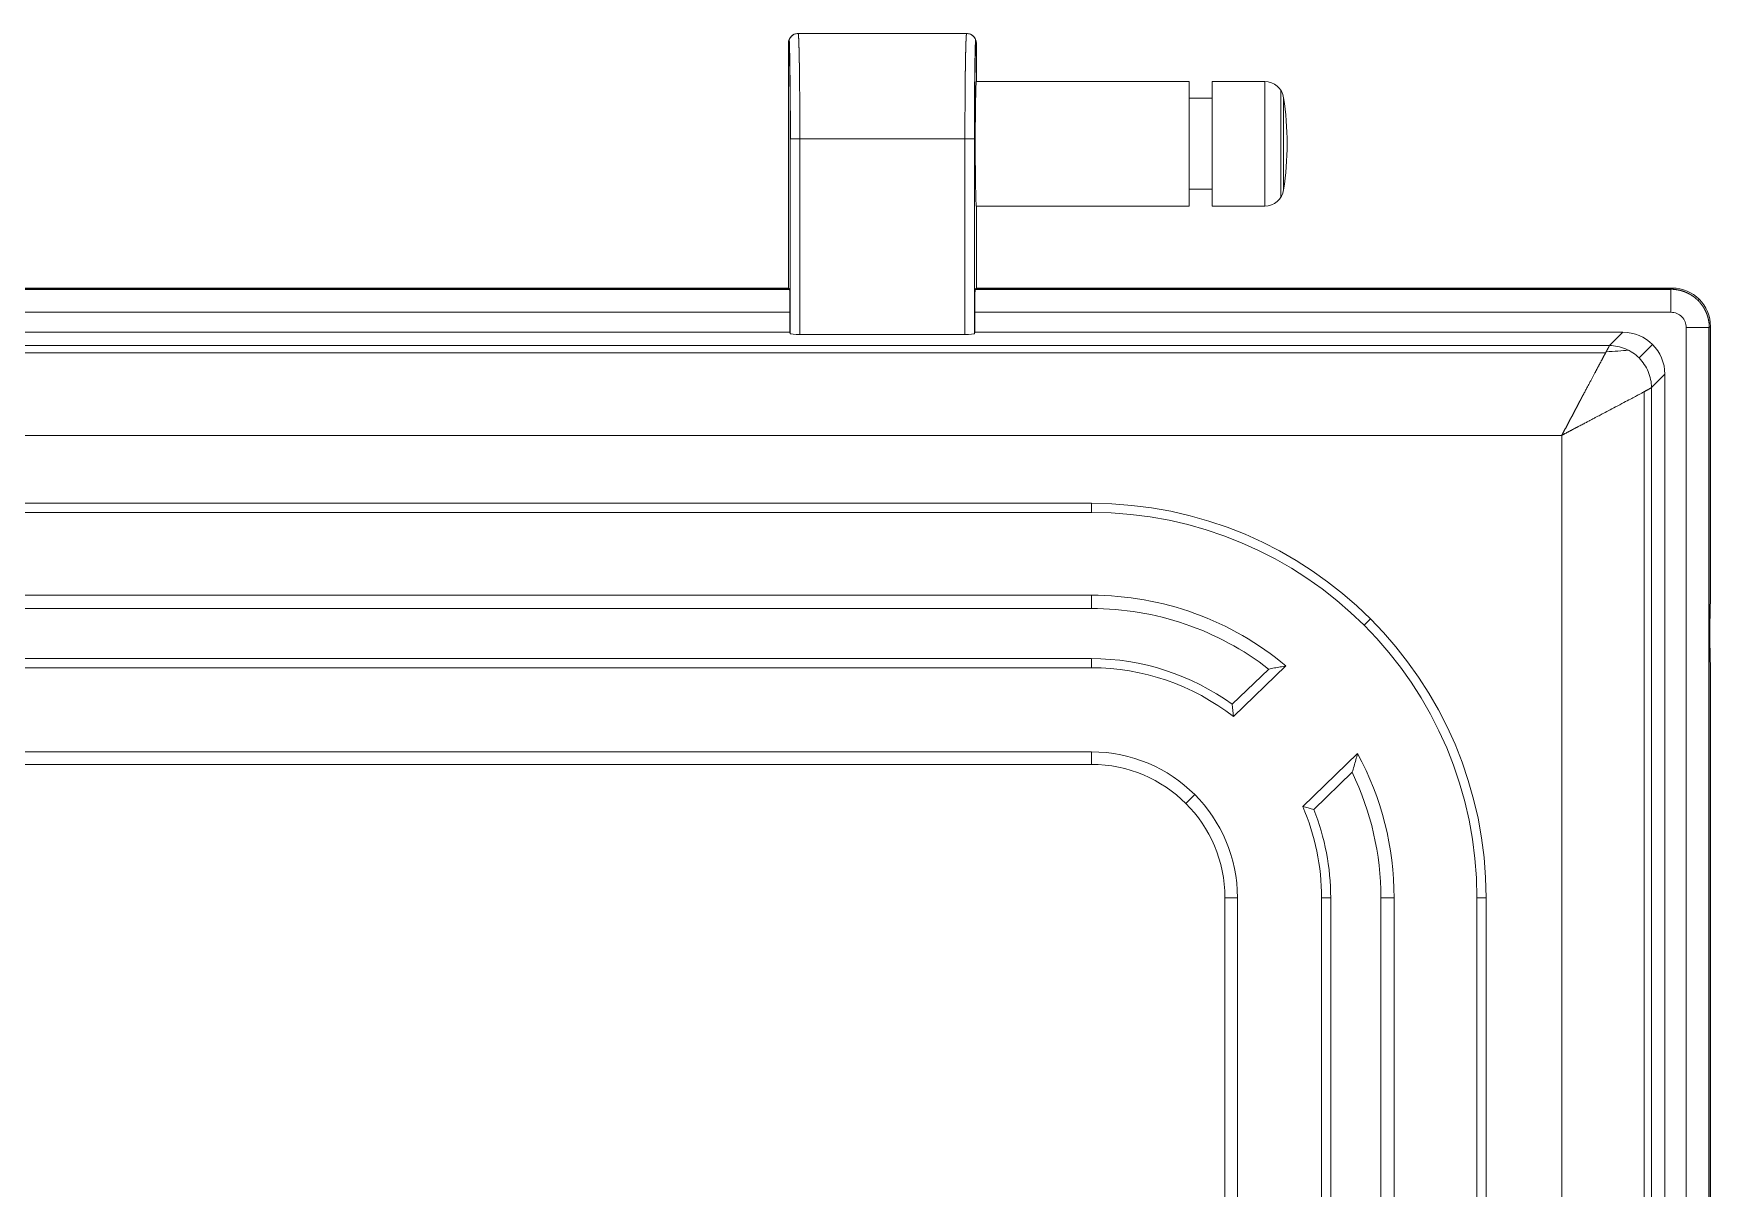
# Model space of a CAD drawing. Header units: millimetres. Extents: x 6520 to 6907, y -5009 to -4789.
# Drawn here: x 6603.3 to 6691.2, y -4849.4 to -4788.9 of the extents above; entities that cross this region are included whole.
import ezdxf

# ---------------------------------------------------------------- set-up
doc = ezdxf.new("R2010")
doc.units = ezdxf.units.MM
doc.layers.add('core', color=7, linetype='Continuous', lineweight=20)

msp = doc.modelspace()

# ---------------------------------------------------------------- linework, layer by layer
at = {"layer": 'core', "linetype": 'Continuous', "lineweight": 18}
for p, q in [((6643.392, -4788.859), (6643.401, -4788.859)), ((6643.401, -4788.859), (6652.227, -4788.859)), ((6652.227, -4788.859), (6652.236, -4788.859)), ((6642.889, -4789.362), (6642.889, -4799.914)), ((6652.738, -4791.372), (6652.738, -4789.362)), ((6663.894, -4791.372), (6652.738, -4791.372)), ((6663.894, -4797.904), (6663.894, -4791.372)), ((6667.846, -4791.372), (6665.1, -4791.372)), ((6665.1, -4791.372), (6665.1, -4797.904)), ((6665.1, -4792.251), (6663.894, -4792.251)), ((6642.986, -4804.592), (6642.986, -4794.386)), ((6652.642, -4794.386), (6652.642, -4804.592)), ((6665.1, -4797.025), (6663.894, -4797.025)), ((6663.894, -4797.904), (6652.738, -4797.904)), ((6652.738, -4799.914), (6652.738, -4797.904)), ((6667.846, -4797.904), (6665.1, -4797.904)), ((6642.889, -4802.203), (6642.889, -4799.914)), ((6652.738, -4799.914), (6652.738, -4802.203)), ((6642.889, -4802.203), (6558.067, -4802.203)), ((6642.889, -4802.203), (6642.95, -4802.264)), ((6652.738, -4802.203), (6652.678, -4802.264)), ((6689.195, -4802.203), (6652.738, -4802.203)), ((6642.971, -4804.516), (6642.971, -4803.47)), ((6652.657, -4804.516), (6652.657, -4803.47)), ((6557.986, -4804.516), (6642.971, -4804.516)), ((6642.986, -4804.592), (6642.971, -4804.516)), ((6643.489, -4804.635), (6652.139, -4804.635)), ((6652.657, -4804.516), (6652.642, -4804.592)), ((6652.657, -4804.516), (6686.614, -4804.516)), ((6691.205, -4818.685), (6691.205, -4804.213)), ((6688.816, -4970.547), (6688.816, -4806.719)), ((6658.768, -4813.484), (6552.238, -4813.484)), ((6552.238, -4813.96), (6658.768, -4813.96)), ((6658.768, -4818.301), (6552.238, -4818.301)), ((6552.238, -4818.996), (6658.768, -4818.996)), ((6658.768, -4821.625), (6552.238, -4821.625)), ((6552.238, -4822.101), (6658.768, -4822.101)), ((6668.055, -4822.171), (6666.139, -4824.02)), ((6666.206, -4824.667), (6668.96, -4822.008)), ((6691.205, -4852.855), (6691.205, -4821.901)), ((6658.768, -4826.511), (6552.238, -4826.511)), ((6672.713, -4826.604), (6669.84, -4829.378)), ((6552.238, -4827.167), (6658.768, -4827.167)), ((6670.419, -4829.531), (6672.434, -4827.585)), ((6665.763, -4834.162), (6665.763, -4943.104)), ((6666.419, -4834.162), (6666.419, -4943.104)), ((6670.83, -4834.162), (6670.83, -4943.104)), ((6671.306, -4834.162), (6671.306, -4943.104)), ((6673.935, -4834.162), (6673.935, -4943.104)), ((6674.63, -4834.162), (6674.63, -4943.104)), ((6678.97, -4943.104), (6678.97, -4834.162)), ((6679.446, -4834.162), (6679.446, -4943.104))]:
    msp.add_line(p, q, dxfattribs=at)
at = {"layer": 'core', "linetype": 'Continuous', "lineweight": 13}
for p, q in [((6643.397, -4788.859), (6643.401, -4788.859)), ((6652.227, -4788.859), (6643.401, -4788.859)), ((6652.227, -4788.859), (6652.231, -4788.859)), ((6642.898, -4789.362), (6642.889, -4789.362)), ((6652.738, -4789.362), (6652.73, -4789.362)), ((6667.846, -4791.397), (6667.846, -4791.372)), ((6667.846, -4797.904), (6667.846, -4791.397)), ((6668.687, -4797.448), (6668.687, -4791.827)), ((6668.839, -4792.227), (6668.839, -4792.246)), ((6668.839, -4792.246), (6668.839, -4797.048)), ((6652.139, -4794.387), (6643.489, -4794.387)), ((6643.489, -4794.387), (6643.489, -4804.635)), ((6652.139, -4804.635), (6652.139, -4794.387)), ((6652.633, -4794.387), (6652.633, -4804.599)), ((6642.954, -4802.285), (6558.003, -4802.285)), ((6558.007, -4802.264), (6642.95, -4802.264)), ((6689.134, -4802.285), (6652.674, -4802.285)), ((6652.678, -4802.264), (6689.134, -4802.264)), ((6689.195, -4802.203), (6689.134, -4802.264)), ((6690.616, -4802.792), (6690.555, -4802.853)), ((6642.971, -4803.47), (6557.986, -4803.47)), ((6689.134, -4803.47), (6652.657, -4803.47)), ((6686.614, -4804.516), (6685.914, -4805.216)), ((6689.938, -4972.992), (6689.938, -4804.274)), ((6691.123, -4972.992), (6691.123, -4804.274)), ((6691.144, -4804.274), (6691.205, -4804.213)), ((6691.144, -4804.274), (6691.144, -4972.992)), ((6525.093, -4805.216), (6685.914, -4805.216)), ((6525.295, -4805.593), (6685.712, -4805.593)), ((6687.465, -4805.867), (6688.172, -4805.16)), ((6688.116, -4807.419), (6688.816, -4806.719)), ((6688.116, -4807.419), (6688.116, -4969.847)), ((6687.739, -4807.629), (6687.739, -4969.645)), ((6683.411, -4809.922), (6527.596, -4809.922)), ((6683.411, -4967.344), (6683.411, -4809.922)), ((6658.768, -4813.96), (6658.768, -4813.484)), ((6658.768, -4818.996), (6658.768, -4818.301)), ((6673.39, -4819.541), (6673.053, -4819.877)), ((6658.768, -4822.101), (6658.768, -4821.625)), ((6658.768, -4827.167), (6658.768, -4826.511)), ((6663.715, -4829.216), (6664.179, -4828.752)), ((6666.419, -4834.162), (6665.763, -4834.162)), ((6671.306, -4834.162), (6670.83, -4834.162)), ((6674.63, -4834.162), (6673.935, -4834.162)), ((6679.446, -4834.162), (6678.97, -4834.162))]:
    msp.add_line(p, q, dxfattribs=at)
at = {"layer": 'core', "linetype": 'Continuous', "lineweight": 18}
for centre, radius, start, end in [((6667.846, -4792.377), 1.005, 8.54468, 90), ((6652.795, -4794.638), 16.224, 0, 8.54468), ((6652.795, -4794.638), 16.224, 351.45532, 0), ((6667.846, -4796.899), 1.005, 270, 351.45532), ((6658.768, -4834.162), 20.678, 0, 90), ((6658.768, -4834.162), 20.202, 0, 90), ((6658.768, -4834.162), 15.861, 50.01905, 90), ((6658.768, -4834.162), 15.166, 52.24489, 90), ((6658.768, -4834.162), 12.537, 53.99103, 90), ((6658.768, -4834.162), 12.061, 51.92771, 90), ((6658.768, -4834.162), 7.651, 360, 90), ((6658.768, -4834.162), 15.861, 0, 28.4563), ((6658.768, -4834.162), 6.995, 0, 90), ((6658.768, -4834.162), 15.166, 0, 25.70047), ((6658.768, -4834.162), 12.061, 0, 23.3671), ((6658.768, -4834.162), 12.537, 0, 21.67807)]:
    msp.add_arc(centre, radius, start, end, dxfattribs=at)
for centre, major_axis, ratio, start_param, end_param in [((6643.392, -4789.362), (-0.503, 0), 0.999848, 4.712389, 6.283185), ((6652.236, -4789.362), (0.503, 0), 0.999848, 0, 1.570796), ((6652.738, -4794.638), (0, -3.266), 0.017455, 3.141593, 6.283185), ((6642.95, -4803.47), (0, -1.206), 0.017455, 1.570796, 3.124139), ((6652.678, -4803.47), (0, -1.206), 0.017455, 3.159046, 4.712389), ((6689.195, -4804.213), (-1.422, -1.422), 0.999695, 2.356347, 3.926839), ((6689.134, -4804.274), (-0.48, 0.645), 1, 4.071788, 5.642666), ((6643.489, -4804.591), (-0.502, 0), 0.087489, 0.017453, 1.570796), ((6652.139, -4804.591), (-0.503, 0), 0.087489, 1.570796, 3.124139), ((6686.597, -4806.736), (-1.575, -1.575), 0.992433, 2.359992, 3.923193), ((6689.938, -4804.274), (1.206, 0), 0.000009, 4.712385, 6.265733), ((6691.205, -4820.293), (0, -1.608), 0.017455, 3.141593, 6.283185)]:
    msp.add_ellipse(centre, major_axis=major_axis, ratio=ratio, start_param=start_param, end_param=end_param, dxfattribs=at)
at = {"layer": 'core', "linetype": 'Continuous', "lineweight": 13}
for centre, major_axis, ratio, start_param, end_param in [((6642.898, -4794.387), (0, -5.528), 0.017455, 1.570799, 2.79705), ((6652.73, -4794.387), (0, -5.528), 0.017455, 3.486134, 4.712393), ((6689.134, -4803.47), (0, -1.206), 0.000012, 3.159047, 4.712389), ((6683.411, -4805.18), (-4.724, 0), 0.087489, 2.086605, 2.402926)]:
    msp.add_ellipse(centre, major_axis=major_axis, ratio=ratio, start_param=start_param, end_param=end_param, dxfattribs=at)
for points, knots in [([(6642.898, -4789.362), (6642.898, -4789.329), (6642.902, -4789.296), (6642.914, -4789.231), (6642.924, -4789.2), (6642.949, -4789.139), (6642.965, -4789.11), (6643.001, -4789.055), (6643.022, -4789.029), (6643.069, -4788.983), (6643.094, -4788.962), (6643.149, -4788.925), (6643.178, -4788.91), (6643.239, -4788.885), (6643.271, -4788.875), (6643.335, -4788.862), (6643.368, -4788.859), (6643.401, -4788.859)], [0, 0, 0, 0, 0.125, 0.125, 0.25, 0.25, 0.375, 0.375, 0.5, 0.5, 0.625, 0.625, 0.75, 0.75, 0.875, 0.875, 1, 1, 1, 1]), ([(6643.401, -4788.859), (6643.401, -4788.859), (6643.401, -4788.859), (6643.402, -4788.859), (6643.403, -4788.86), (6643.403, -4788.861), (6643.404, -4788.862), (6643.404, -4788.863), (6643.405, -4788.865), (6643.405, -4788.866), (6643.406, -4788.868), (6643.406, -4788.87), (6643.407, -4788.872), (6643.407, -4788.875), (6643.408, -4788.878), (6643.409, -4788.881), (6643.409, -4788.884), (6643.41, -4788.887), (6643.41, -4788.891), (6643.411, -4788.894), (6643.411, -4788.898), (6643.412, -4788.902), (6643.412, -4788.907), (6643.413, -4788.911), (6643.413, -4788.916), (6643.414, -4788.92), (6643.414, -4788.925), (6643.415, -4788.931), (6643.415, -4788.936), (6643.416, -4788.942), (6643.416, -4788.947), (6643.417, -4788.953), (6643.417, -4788.959), (6643.418, -4788.965), (6643.418, -4788.972), (6643.419, -4788.978), (6643.419, -4788.985), (6643.42, -4788.992), (6643.42, -4788.999), (6643.421, -4789.006), (6643.421, -4789.013), (6643.422, -4789.021), (6643.422, -4789.028), (6643.423, -4789.036), (6643.423, -4789.044), (6643.424, -4789.052), (6643.424, -4789.06), (6643.424, -4789.069), (6643.425, -4789.077), (6643.425, -4789.086), (6643.426, -4789.094), (6643.426, -4789.103), (6643.427, -4789.112), (6643.427, -4789.121), (6643.428, -4789.13), (6643.428, -4789.14), (6643.429, -4789.149), (6643.429, -4789.159), (6643.429, -4789.168), (6643.43, -4789.178), (6643.43, -4789.188), (6643.431, -4789.198), (6643.431, -4789.208), (6643.432, -4789.218), (6643.432, -4789.229), (6643.432, -4789.239), (6643.433, -4789.25), (6643.433, -4789.26), (6643.434, -4789.271), (6643.434, -4789.282), (6643.435, -4789.293), (6643.435, -4789.304), (6643.435, -4789.315), (6643.436, -4789.326), (6643.436, -4789.337), (6643.437, -4789.349), (6643.437, -4789.36), (6643.437, -4789.372), (6643.438, -4789.383), (6643.438, -4789.395), (6643.439, -4789.407), (6643.439, -4789.418), (6643.439, -4789.43), (6643.44, -4789.442), (6643.44, -4789.454), (6643.44, -4789.466), (6643.441, -4789.479), (6643.441, -4789.491), (6643.442, -4789.503), (6643.442, -4789.515), (6643.442, -4789.528), (6643.443, -4789.54), (6643.443, -4789.553), (6643.443, -4789.565), (6643.444, -4789.578), (6643.444, -4789.591), (6643.444, -4789.603), (6643.445, -4789.616), (6643.445, -4789.629), (6643.446, -4789.642), (6643.446, -4789.654), (6643.446, -4789.667), (6643.447, -4789.68), (6643.447, -4789.693), (6643.447, -4789.706), (6643.448, -4789.719), (6643.448, -4789.733), (6643.448, -4789.746), (6643.449, -4789.759), (6643.449, -4789.772), (6643.449, -4789.785), (6643.45, -4789.799), (6643.45, -4789.812), (6643.45, -4789.825), (6643.45, -4789.838), (6643.451, -4789.852), (6643.451, -4789.865), (6643.451, -4789.879), (6643.452, -4789.892), (6643.452, -4789.905), (6643.452, -4789.919), (6643.453, -4789.932), (6643.453, -4789.946), (6643.453, -4789.959), (6643.453, -4789.973), (6643.454, -4789.986), (6643.454, -4790), (6643.454, -4790.013), (6643.455, -4790.026), (6643.455, -4790.04), (6643.455, -4790.053), (6643.455, -4790.067), (6643.456, -4790.08), (6643.456, -4790.094), (6643.456, -4790.107), (6643.457, -4790.121), (6643.457, -4790.134), (6643.457, -4790.148), (6643.457, -4790.161), (6643.458, -4790.175), (6643.458, -4790.188), (6643.458, -4790.202), (6643.458, -4790.215), (6643.459, -4790.228), (6643.459, -4790.242), (6643.459, -4790.255), (6643.459, -4790.268), (6643.46, -4790.282), (6643.46, -4790.295), (6643.46, -4790.308), (6643.46, -4790.322), (6643.46, -4790.335), (6643.461, -4790.348), (6643.461, -4790.361), (6643.461, -4790.374), (6643.461, -4790.388), (6643.462, -4790.401), (6643.462, -4790.414), (6643.462, -4790.427), (6643.462, -4790.44), (6643.462, -4790.453), (6643.463, -4790.466), (6643.463, -4790.493), (6643.464, -4790.535), (6643.465, -4790.592), (6643.465, -4790.649), (6643.466, -4790.707), (6643.467, -4790.766), (6643.468, -4790.825), (6643.469, -4790.885), (6643.469, -4790.946), (6643.47, -4791.007), (6643.471, -4791.068), (6643.472, -4791.131), (6643.472, -4791.193), (6643.473, -4791.257), (6643.474, -4791.32), (6643.474, -4791.385), (6643.475, -4791.449), (6643.476, -4791.514), (6643.476, -4791.58), (6643.477, -4791.646), (6643.478, -4791.712), (6643.478, -4791.779), (6643.479, -4791.846), (6643.479, -4791.914), (6643.48, -4791.982), (6643.48, -4792.05), (6643.481, -4792.118), (6643.481, -4792.187), (6643.482, -4792.256), (6643.482, -4792.325), (6643.483, -4792.395), (6643.483, -4792.465), (6643.483, -4792.535), (6643.484, -4792.605), (6643.484, -4792.675), (6643.485, -4792.746), (6643.485, -4792.817), (6643.485, -4792.888), (6643.485, -4792.959), (6643.486, -4793.03), (6643.486, -4793.101), (6643.486, -4793.172), (6643.487, -4793.244), (6643.487, -4793.315), (6643.487, -4793.387), (6643.487, -4793.458), (6643.487, -4793.53), (6643.488, -4793.602), (6643.488, -4793.673), (6643.488, -4793.745), (6643.488, -4793.816), (6643.488, -4793.888), (6643.488, -4793.959), (6643.488, -4794.031), (6643.488, -4794.102), (6643.488, -4794.173), (6643.489, -4794.245), (6643.489, -4794.316), (6643.489, -4794.363), (6643.489, -4794.387)], [0, 0, 0, 0, 0.004104, 0.008195, 0.012274, 0.01634, 0.020394, 0.024435, 0.028464, 0.03248, 0.036484, 0.040476, 0.044455, 0.048422, 0.052376, 0.056317, 0.060246, 0.064163, 0.068067, 0.071959, 0.075839, 0.079705, 0.08356, 0.087402, 0.091231, 0.095048, 0.098853, 0.102645, 0.106424, 0.110191, 0.113946, 0.117688, 0.121418, 0.125135, 0.12884, 0.132533, 0.136212, 0.13988, 0.143535, 0.147177, 0.150807, 0.154425, 0.15803, 0.161623, 0.165203, 0.168771, 0.172326, 0.175869, 0.179399, 0.182917, 0.186422, 0.189915, 0.193396, 0.196864, 0.200319, 0.203762, 0.207193, 0.210611, 0.214017, 0.21741, 0.22079, 0.224159, 0.227515, 0.230858, 0.234189, 0.237507, 0.240813, 0.244107, 0.247388, 0.250656, 0.253912, 0.257156, 0.260387, 0.263606, 0.266812, 0.270006, 0.273187, 0.276356, 0.279512, 0.282656, 0.285788, 0.288907, 0.292013, 0.295107, 0.298189, 0.301258, 0.304315, 0.307359, 0.310391, 0.31341, 0.316417, 0.319411, 0.322393, 0.325362, 0.328319, 0.331264, 0.334196, 0.337115, 0.340023, 0.342917, 0.345799, 0.348669, 0.351526, 0.354371, 0.357203, 0.360023, 0.362831, 0.365625, 0.368408, 0.371178, 0.373935, 0.37668, 0.379413, 0.382133, 0.384841, 0.387536, 0.390219, 0.392889, 0.395547, 0.398192, 0.400825, 0.403446, 0.406053, 0.408649, 0.411232, 0.413803, 0.416361, 0.418906, 0.421439, 0.42396, 0.426468, 0.428964, 0.431447, 0.433918, 0.436377, 0.438823, 0.441256, 0.443677, 0.446086, 0.448482, 0.450865, 0.453236, 0.455595, 0.457941, 0.460275, 0.462596, 0.464905, 0.467201, 0.469485, 0.471757, 0.474016, 0.476262, 0.478496, 0.480718, 0.482927, 0.485123, 0.487308, 0.489479, 0.491638, 0.493785, 0.49592, 0.498041, 0.500151, 0.509222, 0.518278, 0.527318, 0.536342, 0.54535, 0.554342, 0.563318, 0.572278, 0.581223, 0.590151, 0.599063, 0.60796, 0.616841, 0.625705, 0.634554, 0.643387, 0.652204, 0.661005, 0.66979, 0.678559, 0.687313, 0.69605, 0.704771, 0.713477, 0.722167, 0.73084, 0.739498, 0.74814, 0.756766, 0.765376, 0.77397, 0.782549, 0.791111, 0.799657, 0.808188, 0.816703, 0.825201, 0.833684, 0.842151, 0.850602, 0.859037, 0.867456, 0.87586, 0.884247, 0.892618, 0.900974, 0.909314, 0.917637, 0.925945, 0.934237, 0.942513, 0.950773, 0.959017, 0.967246, 0.975458, 0.983655, 0.991835, 1, 1, 1, 1]), ([(6652.139, -4794.387), (6652.139, -4794.374), (6652.139, -4794.348), (6652.139, -4794.31), (6652.139, -4794.271), (6652.139, -4794.233), (6652.139, -4794.194), (6652.14, -4794.155), (6652.14, -4794.117), (6652.14, -4794.078), (6652.14, -4794.04), (6652.14, -4794.001), (6652.14, -4793.962), (6652.14, -4793.923), (6652.14, -4793.885), (6652.14, -4793.846), (6652.14, -4793.807), (6652.14, -4793.768), (6652.14, -4793.73), (6652.14, -4793.691), (6652.14, -4793.652), (6652.14, -4793.613), (6652.14, -4793.574), (6652.141, -4793.535), (6652.141, -4793.497), (6652.141, -4793.458), (6652.141, -4793.419), (6652.141, -4793.38), (6652.141, -4793.341), (6652.141, -4793.303), (6652.141, -4793.264), (6652.141, -4793.225), (6652.142, -4793.187), (6652.142, -4793.148), (6652.142, -4793.109), (6652.142, -4793.071), (6652.142, -4793.032), (6652.142, -4792.993), (6652.143, -4792.955), (6652.143, -4792.916), (6652.143, -4792.878), (6652.143, -4792.839), (6652.143, -4792.801), (6652.143, -4792.763), (6652.144, -4792.724), (6652.144, -4792.686), (6652.144, -4792.648), (6652.144, -4792.61), (6652.144, -4792.572), (6652.145, -4792.534), (6652.145, -4792.496), (6652.145, -4792.458), (6652.145, -4792.42), (6652.146, -4792.382), (6652.146, -4792.344), (6652.146, -4792.307), (6652.146, -4792.269), (6652.146, -4792.232), (6652.147, -4792.194), (6652.147, -4792.157), (6652.147, -4792.12), (6652.148, -4792.083), (6652.148, -4792.045), (6652.148, -4792.008), (6652.148, -4791.972), (6652.149, -4791.935), (6652.149, -4791.898), (6652.149, -4791.862), (6652.15, -4791.825), (6652.15, -4791.789), (6652.15, -4791.752), (6652.15, -4791.716), (6652.151, -4791.68), (6652.151, -4791.644), (6652.151, -4791.608), (6652.152, -4791.573), (6652.152, -4791.537), (6652.152, -4791.502), (6652.153, -4791.466), (6652.153, -4791.431), (6652.153, -4791.396), (6652.154, -4791.361), (6652.154, -4791.327), (6652.155, -4791.292), (6652.155, -4791.257), (6652.155, -4791.223), (6652.156, -4791.189), (6652.156, -4791.155), (6652.156, -4791.121), (6652.157, -4791.087), (6652.157, -4791.054), (6652.158, -4791.02), (6652.158, -4790.987), (6652.158, -4790.954), (6652.159, -4790.921), (6652.159, -4790.888), (6652.16, -4790.855), (6652.16, -4790.823), (6652.161, -4790.791), (6652.161, -4790.759), (6652.161, -4790.727), (6652.162, -4790.695), (6652.162, -4790.664), (6652.163, -4790.632), (6652.163, -4790.601), (6652.164, -4790.57), (6652.164, -4790.54), (6652.165, -4790.509), (6652.165, -4790.481), (6652.166, -4790.454), (6652.166, -4790.43), (6652.166, -4790.405), (6652.167, -4790.38), (6652.167, -4790.355), (6652.168, -4790.33), (6652.168, -4790.305), (6652.168, -4790.28), (6652.169, -4790.254), (6652.169, -4790.229), (6652.17, -4790.204), (6652.17, -4790.178), (6652.171, -4790.153), (6652.171, -4790.127), (6652.172, -4790.102), (6652.172, -4790.076), (6652.173, -4790.051), (6652.173, -4790.025), (6652.174, -4790), (6652.174, -4789.974), (6652.175, -4789.949), (6652.176, -4789.923), (6652.176, -4789.898), (6652.177, -4789.872), (6652.177, -4789.847), (6652.178, -4789.822), (6652.179, -4789.797), (6652.179, -4789.772), (6652.18, -4789.747), (6652.18, -4789.722), (6652.181, -4789.697), (6652.182, -4789.672), (6652.182, -4789.648), (6652.183, -4789.624), (6652.184, -4789.599), (6652.184, -4789.575), (6652.185, -4789.552), (6652.186, -4789.528), (6652.186, -4789.505), (6652.187, -4789.481), (6652.188, -4789.458), (6652.189, -4789.436), (6652.189, -4789.413), (6652.19, -4789.391), (6652.191, -4789.369), (6652.191, -4789.347), (6652.192, -4789.326), (6652.193, -4789.305), (6652.194, -4789.284), (6652.195, -4789.263), (6652.195, -4789.243), (6652.196, -4789.224), (6652.197, -4789.204), (6652.198, -4789.185), (6652.199, -4789.167), (6652.199, -4789.148), (6652.2, -4789.131), (6652.201, -4789.113), (6652.202, -4789.096), (6652.203, -4789.08), (6652.204, -4789.064), (6652.205, -4789.048), (6652.206, -4789.033), (6652.206, -4789.019), (6652.207, -4789.005), (6652.208, -4788.992), (6652.209, -4788.979), (6652.21, -4788.967), (6652.211, -4788.955), (6652.212, -4788.944), (6652.213, -4788.933), (6652.214, -4788.923), (6652.215, -4788.914), (6652.216, -4788.906), (6652.217, -4788.898), (6652.218, -4788.891), (6652.219, -4788.884), (6652.22, -4788.878), (6652.221, -4788.873), (6652.222, -4788.869), (6652.223, -4788.865), (6652.224, -4788.863), (6652.225, -4788.861), (6652.226, -4788.859), (6652.227, -4788.859), (6652.227, -4788.859)], [0, 0, 0, 0, 0.004424, 0.008852, 0.013285, 0.017723, 0.022165, 0.026612, 0.031064, 0.03552, 0.039981, 0.044447, 0.048918, 0.053393, 0.057872, 0.062357, 0.066846, 0.07134, 0.075838, 0.080341, 0.084849, 0.089362, 0.093879, 0.098401, 0.102927, 0.107459, 0.111994, 0.116535, 0.12108, 0.12563, 0.130185, 0.134744, 0.139308, 0.143876, 0.14845, 0.153028, 0.15761, 0.162198, 0.16679, 0.171386, 0.175988, 0.180594, 0.185204, 0.18982, 0.19444, 0.199064, 0.203694, 0.208328, 0.212967, 0.21761, 0.222258, 0.226911, 0.231568, 0.23623, 0.240897, 0.245569, 0.250245, 0.254926, 0.259611, 0.264301, 0.268996, 0.273696, 0.2784, 0.283109, 0.287822, 0.292541, 0.297264, 0.301991, 0.306724, 0.31146, 0.316202, 0.320948, 0.325699, 0.330455, 0.335215, 0.33998, 0.34475, 0.349525, 0.354304, 0.359087, 0.363876, 0.368669, 0.373467, 0.378269, 0.383076, 0.387888, 0.392704, 0.397526, 0.402351, 0.407182, 0.412017, 0.416857, 0.421702, 0.426551, 0.431405, 0.436263, 0.441127, 0.445995, 0.450867, 0.455744, 0.460626, 0.465513, 0.470404, 0.4753, 0.480201, 0.485107, 0.490017, 0.494931, 0.499851, 0.503857, 0.507907, 0.512002, 0.516142, 0.520327, 0.524557, 0.528831, 0.53315, 0.537513, 0.541922, 0.546375, 0.550872, 0.555415, 0.560002, 0.564634, 0.569311, 0.574032, 0.578798, 0.583609, 0.588464, 0.593365, 0.59831, 0.603299, 0.608334, 0.613413, 0.618537, 0.623705, 0.628918, 0.634176, 0.639479, 0.644827, 0.650219, 0.655656, 0.661137, 0.666664, 0.672235, 0.67785, 0.683511, 0.689216, 0.694966, 0.700761, 0.7066, 0.712484, 0.718413, 0.724387, 0.730405, 0.736468, 0.742576, 0.748728, 0.754925, 0.761167, 0.767454, 0.773785, 0.780161, 0.786582, 0.793047, 0.799558, 0.806112, 0.812712, 0.819356, 0.826046, 0.832779, 0.839558, 0.846381, 0.853249, 0.860162, 0.867119, 0.874121, 0.881168, 0.88826, 0.895396, 0.902577, 0.909803, 0.917073, 0.924388, 0.931748, 0.939153, 0.946602, 0.954096, 0.961635, 0.969219, 0.976847, 0.98452, 0.992238, 1, 1, 1, 1]), ([(6652.227, -4788.859), (6652.26, -4788.859), (6652.293, -4788.862), (6652.357, -4788.875), (6652.389, -4788.885), (6652.45, -4788.91), (6652.479, -4788.925), (6652.534, -4788.962), (6652.559, -4788.983), (6652.606, -4789.029), (6652.627, -4789.055), (6652.663, -4789.11), (6652.679, -4789.139), (6652.704, -4789.2), (6652.714, -4789.231), (6652.726, -4789.296), (6652.73, -4789.329), (6652.73, -4789.362)], [0, 0, 0, 0, 0.125, 0.125, 0.25, 0.25, 0.375, 0.375, 0.5, 0.5, 0.625, 0.625, 0.75, 0.75, 0.875, 0.875, 1, 1, 1, 1]), ([(6642.898, -4789.362), (6642.904, -4789.362), (6642.91, -4789.394), (6642.92, -4789.513), (6642.925, -4789.59), (6642.93, -4789.689)], [0, 0, 0, 0, 0.540723, 0.540723, 1, 1, 1, 1]), ([(6652.692, -4789.851), (6652.693, -4789.813), (6652.695, -4789.777), (6652.701, -4789.618), (6652.707, -4789.522), (6652.718, -4789.394), (6652.724, -4789.362), (6652.73, -4789.362)], [0, 0, 0, 0, 0.117972, 0.117972, 0.558986, 0.558986, 1, 1, 1, 1]), ([(6643.489, -4794.387), (6643.456, -4794.387), (6643.424, -4794.387), (6643.36, -4794.387), (6643.328, -4794.387), (6643.268, -4794.387), (6643.239, -4794.387), (6643.185, -4794.387), (6643.16, -4794.387), (6643.113, -4794.387), (6643.092, -4794.387), (6643.055, -4794.387), (6643.04, -4794.387), (6643.014, -4794.387), (6643.004, -4794.387), (6642.99, -4794.387), (6642.987, -4794.387), (6642.986, -4794.387)], [0, 0, 0, 0, 0.125, 0.125, 0.25, 0.25, 0.375, 0.375, 0.5, 0.5, 0.625, 0.625, 0.75, 0.75, 0.875, 0.875, 1, 1, 1, 1]), ([(6652.642, -4794.387), (6652.641, -4794.387), (6652.638, -4794.387), (6652.624, -4794.387), (6652.614, -4794.387), (6652.588, -4794.387), (6652.573, -4794.387), (6652.536, -4794.387), (6652.515, -4794.387), (6652.468, -4794.387), (6652.443, -4794.387), (6652.389, -4794.387), (6652.36, -4794.387), (6652.3, -4794.387), (6652.268, -4794.387), (6652.204, -4794.387), (6652.172, -4794.387), (6652.139, -4794.387)], [0, 0, 0, 0, 0.125, 0.125, 0.25, 0.25, 0.375, 0.375, 0.5, 0.5, 0.625, 0.625, 0.75, 0.75, 0.875, 0.875, 1, 1, 1, 1]), ([(6689.134, -4802.264), (6689.141, -4802.264), (6689.156, -4802.264), (6689.178, -4802.264), (6689.199, -4802.265), (6689.221, -4802.266), (6689.242, -4802.267), (6689.264, -4802.268), (6689.285, -4802.27), (6689.307, -4802.271), (6689.329, -4802.273), (6689.35, -4802.276), (6689.372, -4802.278), (6689.393, -4802.281), (6689.414, -4802.284), (6689.436, -4802.287), (6689.457, -4802.29), (6689.479, -4802.294), (6689.5, -4802.297), (6689.521, -4802.301), (6689.542, -4802.306), (6689.563, -4802.31), (6689.584, -4802.315), (6689.606, -4802.32), (6689.627, -4802.325), (6689.647, -4802.331), (6689.668, -4802.336), (6689.689, -4802.342), (6689.71, -4802.348), (6689.731, -4802.354), (6689.751, -4802.361), (6689.772, -4802.368), (6689.792, -4802.375), (6689.813, -4802.382), (6689.833, -4802.389), (6689.853, -4802.397), (6689.873, -4802.405), (6689.893, -4802.413), (6689.913, -4802.421), (6689.933, -4802.43), (6689.953, -4802.438), (6689.973, -4802.447), (6689.992, -4802.456), (6690.012, -4802.466), (6690.031, -4802.475), (6690.05, -4802.485), (6690.07, -4802.495), (6690.089, -4802.505), (6690.108, -4802.516), (6690.127, -4802.526), (6690.145, -4802.537), (6690.164, -4802.548), (6690.182, -4802.559), (6690.201, -4802.57), (6690.219, -4802.582), (6690.237, -4802.594), (6690.255, -4802.606), (6690.273, -4802.618), (6690.291, -4802.63), (6690.309, -4802.643), (6690.326, -4802.655), (6690.343, -4802.668), (6690.361, -4802.682), (6690.378, -4802.695), (6690.395, -4802.708), (6690.411, -4802.722), (6690.428, -4802.736), (6690.444, -4802.75), (6690.461, -4802.764), (6690.477, -4802.778), (6690.493, -4802.793), (6690.509, -4802.808), (6690.524, -4802.822), (6690.54, -4802.837), (6690.555, -4802.853), (6690.571, -4802.868), (6690.586, -4802.884), (6690.6, -4802.899), (6690.615, -4802.915), (6690.63, -4802.931), (6690.644, -4802.947), (6690.658, -4802.964), (6690.672, -4802.98), (6690.686, -4802.997), (6690.7, -4803.013), (6690.713, -4803.03), (6690.726, -4803.047), (6690.74, -4803.065), (6690.752, -4803.082), (6690.765, -4803.099), (6690.778, -4803.117), (6690.79, -4803.135), (6690.802, -4803.153), (6690.814, -4803.171), (6690.826, -4803.189), (6690.838, -4803.207), (6690.849, -4803.225), (6690.86, -4803.244), (6690.871, -4803.263), (6690.882, -4803.281), (6690.892, -4803.3), (6690.903, -4803.319), (6690.913, -4803.338), (6690.923, -4803.357), (6690.933, -4803.377), (6690.942, -4803.396), (6690.952, -4803.416), (6690.961, -4803.435), (6690.97, -4803.455), (6690.978, -4803.475), (6690.987, -4803.495), (6690.995, -4803.515), (6691.003, -4803.535), (6691.011, -4803.555), (6691.019, -4803.575), (6691.026, -4803.595), (6691.033, -4803.616), (6691.04, -4803.636), (6691.047, -4803.657), (6691.053, -4803.677), (6691.06, -4803.698), (6691.066, -4803.719), (6691.072, -4803.74), (6691.077, -4803.76), (6691.083, -4803.781), (6691.088, -4803.802), (6691.093, -4803.823), (6691.098, -4803.845), (6691.102, -4803.866), (6691.106, -4803.887), (6691.11, -4803.908), (6691.114, -4803.929), (6691.118, -4803.951), (6691.121, -4803.972), (6691.124, -4803.993), (6691.127, -4804.015), (6691.13, -4804.036), (6691.132, -4804.058), (6691.135, -4804.079), (6691.137, -4804.101), (6691.138, -4804.122), (6691.14, -4804.144), (6691.141, -4804.166), (6691.142, -4804.187), (6691.143, -4804.209), (6691.144, -4804.23), (6691.144, -4804.252), (6691.144, -4804.266), (6691.144, -4804.274)], [0, 0, 0, 0, 0.00685, 0.0137, 0.02055, 0.0274, 0.03425, 0.0411, 0.04795, 0.054799, 0.061649, 0.068499, 0.075349, 0.082199, 0.089049, 0.095899, 0.102748, 0.109598, 0.116448, 0.123298, 0.130147, 0.136997, 0.143847, 0.150697, 0.157546, 0.164396, 0.171246, 0.178095, 0.184945, 0.191795, 0.198644, 0.205494, 0.212344, 0.219193, 0.226043, 0.232893, 0.239742, 0.246592, 0.253441, 0.260291, 0.267141, 0.27399, 0.28084, 0.287689, 0.294539, 0.301388, 0.308238, 0.315087, 0.321937, 0.328786, 0.335636, 0.342485, 0.349334, 0.356184, 0.363033, 0.369883, 0.376732, 0.383582, 0.390431, 0.39728, 0.40413, 0.410979, 0.417828, 0.424678, 0.431527, 0.438376, 0.445226, 0.452075, 0.458924, 0.465774, 0.472623, 0.479472, 0.486322, 0.493171, 0.50002, 0.506869, 0.513719, 0.520568, 0.527417, 0.534266, 0.541116, 0.547965, 0.554814, 0.561663, 0.568512, 0.575362, 0.582211, 0.58906, 0.595909, 0.602758, 0.609607, 0.616456, 0.623306, 0.630155, 0.637004, 0.643853, 0.650702, 0.657551, 0.6644, 0.671249, 0.678098, 0.684948, 0.691797, 0.698646, 0.705495, 0.712344, 0.719193, 0.726042, 0.732891, 0.73974, 0.746589, 0.753438, 0.760287, 0.767136, 0.773985, 0.780834, 0.787683, 0.794532, 0.801381, 0.80823, 0.815079, 0.821928, 0.828777, 0.835626, 0.842475, 0.849324, 0.856173, 0.863022, 0.869871, 0.87672, 0.883569, 0.890418, 0.897266, 0.904115, 0.910964, 0.917813, 0.924662, 0.931511, 0.93836, 0.945209, 0.952058, 0.958907, 0.965756, 0.972604, 0.979453, 0.986302, 0.993151, 1, 1, 1, 1]), ([(6683.411, -4809.922), (6683.417, -4809.911), (6683.429, -4809.888), (6683.447, -4809.855), (6683.465, -4809.822), (6683.483, -4809.789), (6683.501, -4809.755), (6683.519, -4809.722), (6683.537, -4809.688), (6683.555, -4809.655), (6683.573, -4809.621), (6683.591, -4809.588), (6683.609, -4809.554), (6683.627, -4809.52), (6683.645, -4809.487), (6683.663, -4809.453), (6683.681, -4809.419), (6683.699, -4809.386), (6683.717, -4809.352), (6683.735, -4809.318), (6683.753, -4809.284), (6683.771, -4809.25), (6683.789, -4809.217), (6683.807, -4809.183), (6683.825, -4809.149), (6683.843, -4809.115), (6683.861, -4809.081), (6683.878, -4809.047), (6683.896, -4809.013), (6683.914, -4808.979), (6683.932, -4808.945), (6683.95, -4808.911), (6683.968, -4808.878), (6683.985, -4808.844), (6684.003, -4808.81), (6684.021, -4808.776), (6684.039, -4808.742), (6684.057, -4808.708), (6684.074, -4808.674), (6684.092, -4808.641), (6684.11, -4808.607), (6684.128, -4808.573), (6684.145, -4808.539), (6684.163, -4808.506), (6684.181, -4808.472), (6684.198, -4808.438), (6684.216, -4808.405), (6684.234, -4808.371), (6684.252, -4808.338), (6684.269, -4808.304), (6684.287, -4808.271), (6684.305, -4808.237), (6684.322, -4808.204), (6684.34, -4808.171), (6684.388, -4808.08), (6684.464, -4807.937), (6684.566, -4807.744), (6684.664, -4807.56), (6684.757, -4807.386), (6684.845, -4807.222), (6684.928, -4807.066), (6685.006, -4806.92), (6685.08, -4806.782), (6685.136, -4806.677), (6685.176, -4806.601), (6685.203, -4806.551), (6685.229, -4806.502), (6685.254, -4806.454), (6685.279, -4806.407), (6685.304, -4806.36), (6685.328, -4806.315), (6685.352, -4806.27), (6685.375, -4806.226), (6685.398, -4806.184), (6685.42, -4806.142), (6685.442, -4806.101), (6685.463, -4806.061), (6685.484, -4806.021), (6685.504, -4805.983), (6685.524, -4805.946), (6685.543, -4805.91), (6685.562, -4805.874), (6685.581, -4805.84), (6685.598, -4805.806), (6685.616, -4805.773), (6685.633, -4805.741), (6685.649, -4805.711), (6685.665, -4805.681), (6685.681, -4805.652), (6685.696, -4805.624), (6685.71, -4805.597), (6685.724, -4805.57), (6685.738, -4805.545), (6685.751, -4805.521), (6685.763, -4805.497), (6685.775, -4805.475), (6685.787, -4805.453), (6685.798, -4805.432), (6685.809, -4805.412), (6685.819, -4805.394), (6685.829, -4805.376), (6685.838, -4805.358), (6685.847, -4805.342), (6685.855, -4805.327), (6685.863, -4805.313), (6685.87, -4805.299), (6685.877, -4805.286), (6685.883, -4805.274), (6685.889, -4805.264), (6685.894, -4805.253), (6685.899, -4805.244), (6685.904, -4805.236), (6685.908, -4805.228), (6685.911, -4805.222), (6685.913, -4805.218), (6685.914, -4805.216)], [0, 0, 0, 0, 0.005035, 0.010075, 0.015121, 0.020172, 0.025229, 0.030291, 0.035359, 0.040432, 0.045511, 0.050595, 0.055684, 0.060779, 0.06588, 0.070986, 0.076098, 0.081215, 0.086337, 0.091465, 0.096599, 0.101738, 0.106883, 0.112033, 0.117188, 0.122349, 0.127516, 0.132688, 0.137866, 0.143049, 0.148238, 0.153433, 0.158633, 0.163838, 0.169049, 0.174266, 0.179488, 0.184716, 0.189949, 0.195188, 0.200433, 0.205683, 0.210938, 0.2162, 0.221466, 0.226739, 0.232017, 0.237301, 0.24259, 0.247885, 0.253185, 0.258491, 0.263803, 0.26912, 0.274443, 0.30708, 0.338767, 0.369507, 0.3993, 0.428151, 0.456062, 0.483036, 0.509075, 0.534185, 0.544297, 0.554365, 0.564388, 0.574369, 0.584305, 0.594199, 0.604049, 0.613857, 0.623622, 0.633346, 0.643028, 0.652668, 0.662267, 0.671826, 0.681343, 0.690821, 0.700259, 0.709657, 0.719016, 0.728336, 0.737618, 0.746861, 0.756067, 0.765235, 0.774366, 0.78346, 0.792517, 0.801539, 0.810525, 0.819476, 0.828391, 0.837272, 0.846119, 0.854933, 0.863713, 0.87246, 0.881174, 0.889856, 0.898507, 0.907126, 0.915715, 0.924273, 0.932801, 0.941299, 0.949769, 0.95821, 0.966622, 0.975007, 0.983365, 0.991696, 1, 1, 1, 1]), ([(6685.914, -4805.216), (6686.057, -4805.217), (6686.201, -4805.232), (6686.482, -4805.29), (6686.62, -4805.333), (6686.886, -4805.444), (6687.013, -4805.513), (6687.252, -4805.673), (6687.364, -4805.765), (6687.567, -4805.969), (6687.659, -4806.081), (6687.82, -4806.32), (6687.888, -4806.447), (6688, -4806.712), (6688.042, -4806.85), (6688.1, -4807.132), (6688.115, -4807.275), (6688.116, -4807.419)], [0, 0, 0, 0, 0.125, 0.125, 0.25, 0.25, 0.375, 0.375, 0.5, 0.5, 0.625, 0.625, 0.75, 0.75, 0.875, 0.875, 1, 1, 1, 1])]:
    msp.add_open_spline(points, degree=3, knots=knots, dxfattribs=at)
at = {"layer": 'core', "linetype": 'Continuous', "lineweight": 18}
for points, knots in [([(6642.93, -4789.689), (6642.93, -4789.707), (6642.931, -4789.725), (6642.937, -4789.87), (6642.942, -4790.025), (6642.952, -4790.391), (6642.956, -4790.6), (6642.964, -4791.066), (6642.968, -4791.321), (6642.975, -4791.868), (6642.977, -4792.159), (6642.982, -4792.767), (6642.983, -4793.083), (6642.986, -4793.728), (6642.986, -4794.057), (6642.986, -4794.386)], [0, 0, 0, 0, 0.024489, 0.024489, 0.187075, 0.187075, 0.34966, 0.34966, 0.512245, 0.512245, 0.67483, 0.67483, 0.837415, 0.837415, 1, 1, 1, 1]), ([(6652.642, -4794.386), (6652.642, -4794.057), (6652.642, -4793.728), (6652.645, -4793.083), (6652.646, -4792.767), (6652.651, -4792.159), (6652.653, -4791.868), (6652.66, -4791.321), (6652.664, -4791.065), (6652.672, -4790.6), (6652.676, -4790.391), (6652.684, -4790.074), (6652.688, -4789.955), (6652.692, -4789.851)], [0, 0, 0, 0, 0.174444, 0.174444, 0.348888, 0.348888, 0.523332, 0.523332, 0.697776, 0.697776, 0.87222, 0.87222, 1, 1, 1, 1]), ([(6683.411, -4809.922), (6683.423, -4809.915), (6683.447, -4809.902), (6683.483, -4809.883), (6683.52, -4809.862), (6683.559, -4809.842), (6683.598, -4809.821), (6683.639, -4809.799), (6683.68, -4809.777), (6683.723, -4809.754), (6683.766, -4809.731), (6683.81, -4809.708), (6683.856, -4809.684), (6683.902, -4809.659), (6683.95, -4809.634), (6683.998, -4809.608), (6684.047, -4809.582), (6684.098, -4809.556), (6684.149, -4809.529), (6684.201, -4809.502), (6684.254, -4809.474), (6684.361, -4809.418), (6684.511, -4809.34), (6684.695, -4809.244), (6684.852, -4809.162), (6684.981, -4809.094), (6685.085, -4809.039), (6685.191, -4808.984), (6685.34, -4808.905), (6685.567, -4808.784), (6685.878, -4808.619), (6686.263, -4808.415), (6686.655, -4808.207), (6686.999, -4808.024), (6687.262, -4807.885), (6687.455, -4807.782), (6687.59, -4807.71), (6687.67, -4807.667), (6687.715, -4807.642), (6687.741, -4807.629), (6687.765, -4807.615), (6687.789, -4807.602), (6687.813, -4807.589), (6687.835, -4807.577), (6687.857, -4807.565), (6687.878, -4807.554), (6687.898, -4807.543), (6687.918, -4807.532), (6687.936, -4807.522), (6687.954, -4807.512), (6687.971, -4807.502), (6687.987, -4807.493), (6688.003, -4807.485), (6688.017, -4807.476), (6688.031, -4807.469), (6688.044, -4807.461), (6688.056, -4807.454), (6688.067, -4807.448), (6688.078, -4807.442), (6688.087, -4807.436), (6688.096, -4807.431), (6688.104, -4807.427), (6688.111, -4807.422), (6688.114, -4807.42), (6688.116, -4807.419)], [0, 0, 0, 0, 0.005361, 0.010873, 0.016537, 0.022352, 0.028318, 0.034436, 0.040705, 0.047124, 0.053695, 0.060417, 0.06729, 0.074313, 0.081487, 0.088813, 0.096289, 0.103916, 0.111694, 0.119623, 0.127704, 0.135936, 0.168379, 0.196791, 0.221183, 0.241558, 0.257914, 0.270243, 0.292417, 0.329579, 0.381762, 0.449, 0.531386, 0.602323, 0.662343, 0.711421, 0.749558, 0.776733, 0.785291, 0.793852, 0.802415, 0.810981, 0.819549, 0.828119, 0.836692, 0.845267, 0.853844, 0.862424, 0.871006, 0.879591, 0.888178, 0.896768, 0.90536, 0.913955, 0.922551, 0.93115, 0.93975, 0.948353, 0.956956, 0.965562, 0.974169, 0.982778, 0.991388, 1, 1, 1, 1])]:
    msp.add_open_spline(points, degree=3, knots=knots, dxfattribs=at)
for points in [[(6668.96, -4822.008), (6668.859, -4822.026), (6668.657, -4822.061), (6668.355, -4822.115), (6668.155, -4822.152), (6668.055, -4822.171)], [(6666.139, -4824.02), (6666.163, -4824.234), (6666.186, -4824.45), (6666.206, -4824.667)], [(6672.434, -4827.585), (6672.466, -4827.477), (6672.529, -4827.26), (6672.622, -4826.933), (6672.683, -4826.714), (6672.713, -4826.604)], [(6669.84, -4829.378), (6670.035, -4829.428), (6670.227, -4829.479), (6670.419, -4829.531)]]:
    msp.add_open_spline(points, degree=3, dxfattribs=at)

doc.saveas('drawing.dxf')
